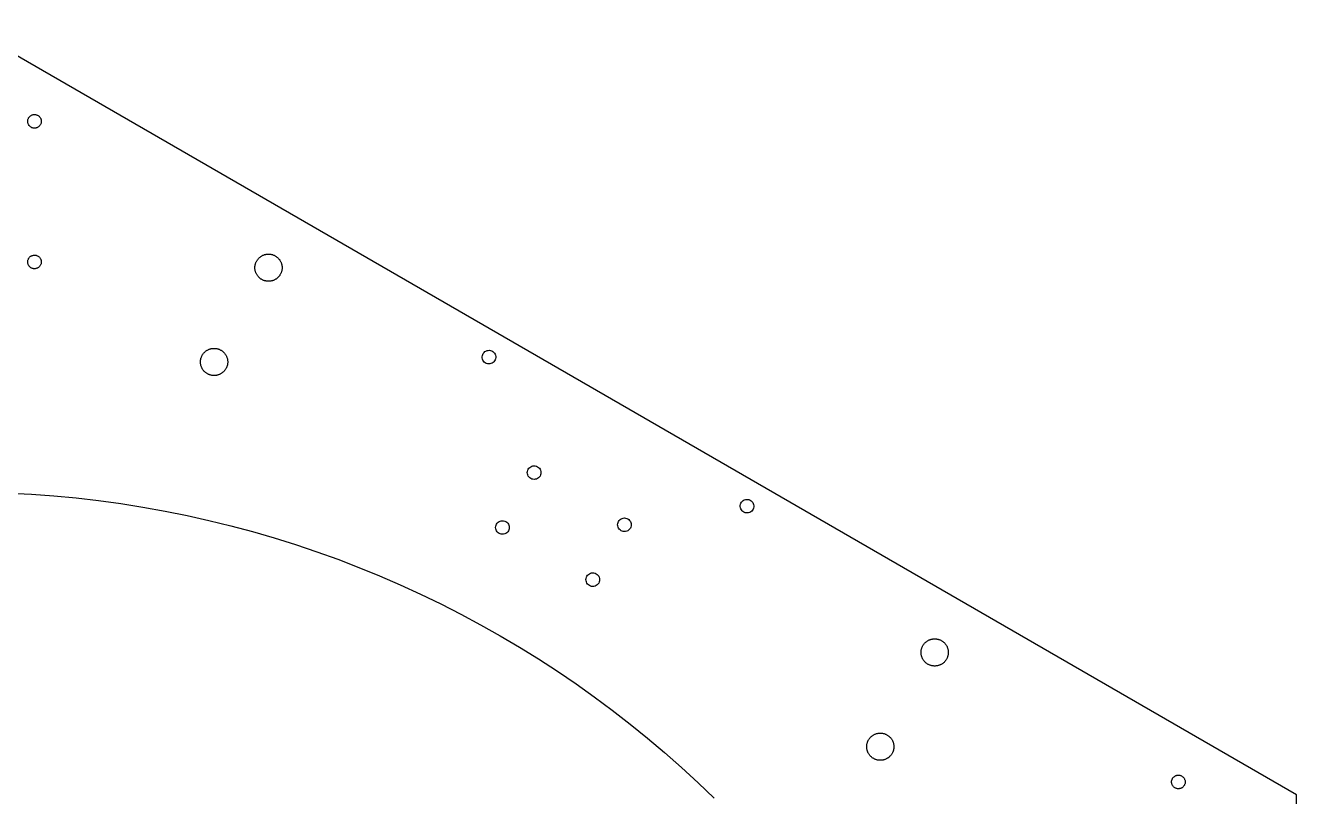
# Model space of a CAD drawing. Header units: metres. Extents: x 0 to 588, y -339 to 339.
# Drawn here: x 307.3 to 587.7, y 169.3 to 339.3 of the extents above; entities that cross this region are included whole.
import ezdxf

# ---------------------------------------------------------------- set-up
doc = ezdxf.new("R2010")
doc.units = ezdxf.units.M

msp = doc.modelspace()

# ---------------------------------------------------------------- linework, layer by layer
for p, q in [((587.671, 169.646), (293.835, 339.292)), ((308.813, 319.551), (308.932, 319.59)), ((308.932, 319.59), (309.054, 319.618)), ((309.054, 319.618), (309.179, 319.637)), ((309.179, 319.637), (309.304, 319.645)), ((309.304, 319.645), (309.43, 319.642)), ((309.43, 319.642), (309.555, 319.629)), ((309.555, 319.629), (309.678, 319.605)), ((309.678, 319.605), (309.799, 319.572)), ((307.836, 318.176), (307.844, 318.302)), ((307.838, 318.051), (307.836, 318.176)), ((307.852, 317.926), (307.838, 318.051)), ((307.844, 318.302), (307.862, 318.426)), ((307.875, 317.802), (307.852, 317.926)), ((307.862, 318.426), (307.891, 318.548)), ((307.909, 317.682), (307.875, 317.802)), ((307.891, 318.548), (307.93, 318.668)), ((307.953, 317.564), (307.909, 317.682)), ((307.93, 318.668), (307.978, 318.784)), ((308.006, 317.45), (307.953, 317.564)), ((307.978, 318.784), (308.036, 318.895)), ((308.069, 317.341), (308.006, 317.45)), ((308.036, 318.895), (308.086, 318.975)), ((308.122, 317.263), (308.069, 317.341)), ((308.086, 318.975), (308.16, 319.077)), ((308.2, 317.165), (308.122, 317.263)), ((308.16, 319.077), (308.242, 319.172)), ((308.286, 317.073), (308.2, 317.165)), ((308.242, 319.172), (308.309, 319.238)), ((308.379, 316.989), (308.286, 317.073)), ((308.309, 319.238), (308.379, 319.301)), ((308.379, 319.301), (308.479, 319.377)), ((308.479, 316.913), (308.379, 316.989)), ((308.479, 319.377), (308.585, 319.444)), ((308.585, 316.846), (308.479, 316.913)), ((308.585, 319.444), (308.697, 319.502)), ((308.668, 316.801), (308.585, 316.846)), ((308.783, 316.75), (308.668, 316.801)), ((308.697, 319.502), (308.813, 319.551)), ((309.799, 319.572), (309.917, 319.528)), ((309.974, 316.788), (309.858, 316.739)), ((309.917, 319.528), (310.03, 319.474)), ((310.085, 316.846), (309.974, 316.788)), ((310.03, 319.474), (310.139, 319.412)), ((310.191, 316.913), (310.085, 316.846)), ((310.139, 319.412), (310.242, 319.34)), ((310.292, 316.989), (310.191, 316.913)), ((310.242, 319.34), (310.339, 319.26)), ((310.385, 317.073), (310.292, 316.989)), ((310.339, 319.26), (310.429, 319.172)), ((310.471, 317.165), (310.385, 317.073)), ((310.429, 319.172), (310.511, 319.077)), ((310.549, 317.263), (310.471, 317.165)), ((310.511, 319.077), (310.585, 318.975)), ((310.618, 317.368), (310.549, 317.263)), ((310.585, 318.975), (310.65, 318.868)), ((310.679, 317.478), (310.618, 317.368)), ((310.65, 318.868), (310.706, 318.755)), ((310.73, 317.593), (310.679, 317.478)), ((310.706, 318.755), (310.752, 318.638)), ((310.771, 317.711), (310.73, 317.593)), ((310.752, 318.638), (310.788, 318.518)), ((310.803, 317.833), (310.771, 317.711)), ((310.788, 318.518), (310.814, 318.395)), ((310.819, 317.926), (310.803, 317.833)), ((310.814, 318.395), (310.83, 318.271)), ((310.832, 318.051), (310.819, 317.926)), ((310.83, 318.271), (310.835, 318.145)), ((310.835, 318.145), (310.832, 318.051)), ((308.902, 316.709), (308.783, 316.75)), ((309.024, 316.678), (308.902, 316.709)), ((309.147, 316.657), (309.024, 316.678)), ((309.273, 316.646), (309.147, 316.657)), ((309.398, 316.646), (309.273, 316.646)), ((309.492, 316.653), (309.398, 316.646)), ((309.617, 316.672), (309.492, 316.653)), ((309.739, 316.7), (309.617, 316.672)), ((309.858, 316.739), (309.739, 316.7)), ((359.958, 288.715), (360.077, 288.754)), ((360.077, 288.754), (360.198, 288.788)), ((360.198, 288.788), (360.321, 288.816)), ((360.321, 288.816), (360.444, 288.84)), ((360.444, 288.84), (360.568, 288.858)), ((360.568, 288.858), (360.693, 288.871)), ((360.693, 288.871), (360.819, 288.879)), ((360.819, 288.879), (360.944, 288.882)), ((360.944, 288.882), (361.07, 288.879)), ((361.07, 288.879), (361.195, 288.871)), ((361.195, 288.871), (361.32, 288.858)), ((361.32, 288.858), (361.445, 288.84)), ((361.445, 288.84), (361.568, 288.816)), ((361.568, 288.816), (361.69, 288.788)), ((361.69, 288.788), (361.811, 288.754)), ((361.811, 288.754), (361.931, 288.715)), ((307.836, 287.176), (307.844, 287.302)), ((307.838, 287.051), (307.836, 287.176)), ((307.852, 286.926), (307.838, 287.051)), ((307.844, 287.302), (307.862, 287.426)), ((307.875, 286.803), (307.852, 286.926)), ((307.862, 287.426), (307.891, 287.548)), ((307.909, 286.682), (307.875, 286.803)), ((307.891, 287.548), (307.93, 287.668)), ((307.953, 286.564), (307.909, 286.682)), ((307.93, 287.668), (307.978, 287.784)), ((308.006, 286.45), (307.953, 286.564)), ((307.978, 287.784), (308.036, 287.895)), ((308.069, 286.341), (308.006, 286.45)), ((308.036, 287.895), (308.086, 287.975)), ((308.122, 286.263), (308.069, 286.341)), ((308.086, 287.975), (308.16, 288.077)), ((308.2, 286.165), (308.122, 286.263)), ((308.16, 288.077), (308.242, 288.172)), ((308.286, 286.073), (308.2, 286.165)), ((308.242, 288.172), (308.309, 288.238)), ((308.379, 285.989), (308.286, 286.073)), ((308.309, 288.238), (308.404, 288.321)), ((308.479, 285.913), (308.379, 285.989)), ((308.404, 288.321), (308.505, 288.394)), ((308.505, 288.394), (308.613, 288.46)), ((308.613, 288.46), (308.725, 288.515)), ((308.725, 288.515), (308.842, 288.562)), ((308.842, 288.562), (308.962, 288.598)), ((308.962, 288.598), (309.085, 288.624)), ((309.085, 288.624), (309.21, 288.64)), ((309.21, 288.64), (309.304, 288.645)), ((309.304, 288.645), (309.43, 288.642)), ((309.43, 288.642), (309.555, 288.629)), ((309.555, 288.629), (309.678, 288.605)), ((309.678, 288.605), (309.799, 288.572)), ((309.799, 288.572), (309.917, 288.528)), ((309.917, 288.528), (310.03, 288.474)), ((310.03, 288.474), (310.139, 288.412)), ((310.139, 288.412), (310.242, 288.34)), ((310.292, 285.989), (310.191, 285.913)), ((310.242, 288.34), (310.339, 288.26)), ((310.385, 286.073), (310.292, 285.989)), ((310.339, 288.26), (310.429, 288.172)), ((310.471, 286.165), (310.385, 286.073)), ((310.429, 288.172), (310.511, 288.077)), ((310.549, 286.263), (310.471, 286.165)), ((310.511, 288.077), (310.585, 287.975)), ((310.618, 286.368), (310.549, 286.263)), ((310.585, 287.975), (310.65, 287.868)), ((310.679, 286.478), (310.618, 286.368)), ((310.65, 287.868), (310.706, 287.755)), ((310.73, 286.593), (310.679, 286.478)), ((310.706, 287.755), (310.752, 287.638)), ((310.771, 286.711), (310.73, 286.593)), ((310.752, 287.638), (310.788, 287.518)), ((310.803, 286.833), (310.771, 286.711)), ((310.788, 287.518), (310.814, 287.395)), ((310.819, 286.926), (310.803, 286.833)), ((310.814, 287.395), (310.83, 287.271)), ((310.832, 287.051), (310.819, 286.926)), ((310.83, 287.271), (310.835, 287.145)), ((310.835, 287.145), (310.832, 287.051)), ((357.945, 285.945), (357.95, 286.07)), ((357.945, 285.819), (357.945, 285.945)), ((357.95, 286.07), (357.961, 286.196)), ((357.961, 286.196), (357.976, 286.32)), ((357.976, 286.32), (357.997, 286.444)), ((357.997, 286.444), (358.024, 286.567)), ((358.024, 286.567), (358.055, 286.689)), ((358.055, 286.689), (358.091, 286.809)), ((358.091, 286.809), (358.132, 286.928)), ((358.132, 286.928), (358.179, 287.044)), ((358.179, 287.044), (358.23, 287.159)), ((358.23, 287.159), (358.286, 287.272)), ((358.286, 287.272), (358.346, 287.382)), ((358.346, 287.382), (358.411, 287.489)), ((358.411, 287.489), (358.481, 287.594)), ((358.481, 287.594), (358.555, 287.696)), ((358.555, 287.696), (358.633, 287.794)), ((358.633, 287.794), (358.715, 287.889)), ((358.715, 287.889), (358.801, 287.981)), ((358.801, 287.981), (358.891, 288.069)), ((358.891, 288.069), (358.984, 288.153)), ((358.984, 288.153), (359.081, 288.233)), ((359.081, 288.233), (359.181, 288.309)), ((359.181, 288.309), (359.284, 288.381)), ((359.284, 288.381), (359.39, 288.448)), ((359.39, 288.448), (359.499, 288.511)), ((359.499, 288.511), (359.61, 288.569)), ((359.61, 288.569), (359.724, 288.623)), ((359.724, 288.623), (359.84, 288.671)), ((359.84, 288.671), (359.958, 288.715)), ((361.931, 288.715), (362.049, 288.671)), ((362.049, 288.671), (362.165, 288.623)), ((362.165, 288.623), (362.278, 288.569)), ((362.278, 288.569), (362.39, 288.511)), ((362.39, 288.511), (362.498, 288.448)), ((362.498, 288.448), (362.604, 288.381)), ((362.604, 288.381), (362.708, 288.309)), ((362.708, 288.309), (362.808, 288.233)), ((362.808, 288.233), (362.905, 288.153)), ((362.905, 288.153), (362.998, 288.069)), ((362.998, 288.069), (363.088, 287.981)), ((363.088, 287.981), (363.174, 287.889)), ((363.174, 287.889), (363.256, 287.794)), ((363.256, 287.794), (363.334, 287.696)), ((363.334, 287.696), (363.408, 287.594)), ((363.408, 287.594), (363.477, 287.489)), ((363.477, 287.489), (363.542, 287.382)), ((363.542, 287.382), (363.603, 287.272)), ((363.603, 287.272), (363.659, 287.159)), ((363.659, 287.159), (363.71, 287.044)), ((363.71, 287.044), (363.756, 286.928)), ((363.756, 286.928), (363.797, 286.809)), ((363.797, 286.809), (363.834, 286.689)), ((363.834, 286.689), (363.865, 286.567)), ((363.865, 286.567), (363.891, 286.444)), ((363.891, 286.444), (363.912, 286.32)), ((363.912, 286.32), (363.928, 286.196)), ((363.928, 286.196), (363.938, 286.07)), ((363.938, 286.07), (363.944, 285.945)), ((363.944, 285.945), (363.944, 285.819)), ((308.558, 285.862), (308.479, 285.913)), ((308.668, 285.801), (308.558, 285.862)), ((308.783, 285.75), (308.668, 285.801)), ((308.902, 285.709), (308.783, 285.75)), ((309.024, 285.678), (308.902, 285.709)), ((309.116, 285.661), (309.024, 285.678)), ((309.241, 285.648), (309.116, 285.661)), ((309.367, 285.645), (309.241, 285.648)), ((309.492, 285.653), (309.367, 285.645)), ((309.617, 285.672), (309.492, 285.653)), ((309.739, 285.7), (309.617, 285.672)), ((309.858, 285.739), (309.739, 285.7)), ((309.974, 285.788), (309.858, 285.739)), ((310.085, 285.846), (309.974, 285.788)), ((310.191, 285.913), (310.085, 285.846)), ((357.95, 285.694), (357.945, 285.819)), ((357.961, 285.568), (357.95, 285.694)), ((357.976, 285.444), (357.961, 285.568)), ((357.997, 285.32), (357.976, 285.444)), ((358.024, 285.197), (357.997, 285.32)), ((358.055, 285.075), (358.024, 285.197)), ((358.091, 284.955), (358.055, 285.075)), ((358.132, 284.836), (358.091, 284.955)), ((358.179, 284.719), (358.132, 284.836)), ((358.23, 284.605), (358.179, 284.719)), ((358.286, 284.492), (358.23, 284.605)), ((358.346, 284.382), (358.286, 284.492)), ((358.411, 284.274), (358.346, 284.382)), ((358.481, 284.17), (358.411, 284.274)), ((358.555, 284.068), (358.481, 284.17)), ((358.633, 283.97), (358.555, 284.068)), ((358.715, 283.875), (358.633, 283.97)), ((358.801, 283.783), (358.715, 283.875)), ((358.891, 283.695), (358.801, 283.783)), ((358.984, 283.611), (358.891, 283.695)), ((359.081, 283.531), (358.984, 283.611)), ((359.181, 283.455), (359.081, 283.531)), ((359.284, 283.383), (359.181, 283.455)), ((359.39, 283.316), (359.284, 283.383)), ((359.499, 283.253), (359.39, 283.316)), ((359.61, 283.195), (359.499, 283.253)), ((359.724, 283.141), (359.61, 283.195)), ((359.84, 283.093), (359.724, 283.141)), ((362.165, 283.141), (362.049, 283.093)), ((362.278, 283.195), (362.165, 283.141)), ((362.39, 283.253), (362.278, 283.195)), ((362.498, 283.316), (362.39, 283.253)), ((362.604, 283.383), (362.498, 283.316)), ((362.708, 283.455), (362.604, 283.383)), ((362.808, 283.531), (362.708, 283.455)), ((362.905, 283.611), (362.808, 283.531)), ((362.998, 283.695), (362.905, 283.611)), ((363.088, 283.783), (362.998, 283.695)), ((363.174, 283.875), (363.088, 283.783)), ((363.256, 283.97), (363.174, 283.875)), ((363.334, 284.068), (363.256, 283.97)), ((363.408, 284.17), (363.334, 284.068)), ((363.477, 284.274), (363.408, 284.17)), ((363.542, 284.382), (363.477, 284.274)), ((363.603, 284.492), (363.542, 284.382)), ((363.659, 284.605), (363.603, 284.492)), ((363.71, 284.719), (363.659, 284.605)), ((363.756, 284.836), (363.71, 284.719)), ((363.797, 284.955), (363.756, 284.836)), ((363.834, 285.075), (363.797, 284.955)), ((363.865, 285.197), (363.834, 285.075)), ((363.891, 285.32), (363.865, 285.197)), ((363.912, 285.444), (363.891, 285.32)), ((363.928, 285.568), (363.912, 285.444)), ((363.938, 285.694), (363.928, 285.568)), ((363.944, 285.819), (363.938, 285.694)), ((359.958, 283.049), (359.84, 283.093)), ((360.077, 283.01), (359.958, 283.049)), ((360.198, 282.976), (360.077, 283.01)), ((360.321, 282.947), (360.198, 282.976)), ((360.444, 282.924), (360.321, 282.947)), ((360.568, 282.906), (360.444, 282.924)), ((360.693, 282.892), (360.568, 282.906)), ((360.819, 282.885), (360.693, 282.892)), ((360.944, 282.882), (360.819, 282.885)), ((361.07, 282.885), (360.944, 282.882)), ((361.195, 282.892), (361.07, 282.885)), ((361.32, 282.906), (361.195, 282.892)), ((361.445, 282.924), (361.32, 282.906)), ((361.568, 282.947), (361.445, 282.924)), ((361.69, 282.976), (361.568, 282.947)), ((361.811, 283.01), (361.69, 282.976)), ((361.931, 283.049), (361.811, 283.01)), ((362.049, 283.093), (361.931, 283.049)), ((346.179, 266.26), (346.23, 266.375)), ((346.23, 266.375), (346.286, 266.487)), ((346.286, 266.487), (346.346, 266.597)), ((346.346, 266.597), (346.411, 266.705)), ((346.411, 266.705), (346.481, 266.809)), ((346.481, 266.809), (346.555, 266.911)), ((346.555, 266.911), (346.633, 267.01)), ((346.633, 267.01), (346.715, 267.105)), ((346.715, 267.105), (346.801, 267.196)), ((346.801, 267.196), (346.891, 267.284)), ((346.891, 267.284), (346.984, 267.368)), ((346.984, 267.368), (347.081, 267.448)), ((347.081, 267.448), (347.181, 267.524)), ((347.181, 267.524), (347.284, 267.596)), ((347.284, 267.596), (347.39, 267.663)), ((347.39, 267.663), (347.499, 267.726)), ((347.499, 267.726), (347.61, 267.784)), ((347.61, 267.784), (347.724, 267.838)), ((347.724, 267.838), (347.84, 267.887)), ((347.84, 267.887), (347.958, 267.93)), ((347.958, 267.93), (348.077, 267.969)), ((348.077, 267.969), (348.198, 268.003)), ((348.198, 268.003), (348.321, 268.032)), ((348.321, 268.032), (348.444, 268.055)), ((348.444, 268.055), (348.568, 268.074)), ((348.568, 268.074), (348.693, 268.087)), ((348.693, 268.087), (348.819, 268.095)), ((348.819, 268.095), (348.944, 268.097)), ((348.944, 268.097), (349.07, 268.095)), ((349.07, 268.095), (349.195, 268.087)), ((349.195, 268.087), (349.32, 268.074)), ((349.32, 268.074), (349.445, 268.055)), ((349.445, 268.055), (349.568, 268.032)), ((349.568, 268.032), (349.69, 268.003)), ((349.69, 268.003), (349.811, 267.969)), ((349.811, 267.969), (349.931, 267.93)), ((349.931, 267.93), (350.049, 267.887)), ((350.049, 267.887), (350.165, 267.838)), ((350.165, 267.838), (350.278, 267.784)), ((350.278, 267.784), (350.39, 267.726)), ((350.39, 267.726), (350.498, 267.663)), ((350.498, 267.663), (350.604, 267.596)), ((350.604, 267.596), (350.708, 267.524)), ((350.708, 267.524), (350.808, 267.448)), ((350.808, 267.448), (350.905, 267.368)), ((350.905, 267.368), (350.998, 267.284)), ((350.998, 267.284), (351.088, 267.196)), ((351.088, 267.196), (351.174, 267.105)), ((351.174, 267.105), (351.256, 267.01)), ((351.256, 267.01), (351.334, 266.911)), ((351.334, 266.911), (351.408, 266.809)), ((351.408, 266.809), (351.477, 266.705)), ((351.477, 266.705), (351.542, 266.597)), ((351.542, 266.597), (351.603, 266.487)), ((351.603, 266.487), (351.659, 266.375)), ((351.659, 266.375), (351.71, 266.26)), ((408.069, 266.255), (408.108, 266.513)), ((408.108, 266.513), (408.191, 266.761)), ((408.191, 266.761), (408.316, 266.991)), ((408.316, 266.991), (408.478, 267.196)), ((408.478, 267.196), (408.674, 267.369)), ((408.674, 267.369), (408.897, 267.506)), ((408.897, 267.506), (409.141, 267.602)), ((409.141, 267.602), (409.397, 267.654)), ((409.397, 267.654), (409.658, 267.661)), ((409.658, 267.661), (409.917, 267.622)), ((409.917, 267.622), (410.165, 267.539)), ((410.165, 267.539), (410.394, 267.414)), ((410.394, 267.414), (410.599, 267.251)), ((410.599, 267.251), (410.772, 267.056)), ((410.772, 267.056), (410.909, 266.833)), ((410.909, 266.833), (411.005, 266.589)), ((411.005, 266.589), (411.057, 266.333)), ((411.057, 266.333), (411.064, 266.072)), ((345.945, 265.16), (345.95, 265.286)), ((345.945, 265.034), (345.945, 265.16)), ((345.95, 264.909), (345.945, 265.034)), ((345.95, 265.286), (345.961, 265.411)), ((345.961, 264.784), (345.95, 264.909)), ((345.961, 265.411), (345.976, 265.536)), ((345.976, 264.659), (345.961, 264.784)), ((345.976, 265.536), (345.997, 265.659)), ((345.997, 264.535), (345.976, 264.659)), ((345.997, 265.659), (346.024, 265.782)), ((346.024, 264.412), (345.997, 264.535)), ((346.024, 265.782), (346.055, 265.904)), ((346.055, 264.291), (346.024, 264.412)), ((346.055, 265.904), (346.091, 266.024)), ((346.091, 264.17), (346.055, 264.291)), ((346.091, 266.024), (346.132, 266.143)), ((346.132, 264.052), (346.091, 264.17)), ((346.132, 266.143), (346.179, 266.26)), ((346.179, 263.935), (346.132, 264.052)), ((346.23, 263.82), (346.179, 263.935)), ((346.286, 263.707), (346.23, 263.82)), ((346.346, 263.597), (346.286, 263.707)), ((346.411, 263.49), (346.346, 263.597)), ((351.542, 263.597), (351.477, 263.49)), ((351.603, 263.707), (351.542, 263.597)), ((351.659, 263.82), (351.603, 263.707)), ((351.71, 263.935), (351.659, 263.82)), ((351.71, 266.26), (351.756, 266.143)), ((351.756, 264.052), (351.71, 263.935)), ((351.756, 266.143), (351.797, 266.024)), ((351.797, 264.17), (351.756, 264.052)), ((351.797, 266.024), (351.834, 265.904)), ((351.834, 264.291), (351.797, 264.17)), ((351.834, 265.904), (351.865, 265.782)), ((351.865, 264.412), (351.834, 264.291)), ((351.865, 265.782), (351.891, 265.659)), ((351.891, 264.535), (351.865, 264.412)), ((351.891, 265.659), (351.912, 265.536)), ((351.912, 264.659), (351.891, 264.535)), ((351.912, 265.536), (351.928, 265.411)), ((351.928, 264.784), (351.912, 264.659)), ((351.928, 265.411), (351.938, 265.286)), ((351.938, 264.909), (351.928, 264.784)), ((351.938, 265.286), (351.944, 265.16)), ((351.944, 265.034), (351.938, 264.909)), ((351.944, 265.16), (351.944, 265.034)), ((408.076, 265.994), (408.069, 266.255)), ((408.128, 265.737), (408.076, 265.994)), ((408.224, 265.494), (408.128, 265.737)), ((408.361, 265.271), (408.224, 265.494)), ((408.534, 265.075), (408.361, 265.271)), ((408.739, 264.913), (408.534, 265.075)), ((408.968, 264.788), (408.739, 264.913)), ((409.216, 264.705), (408.968, 264.788)), ((409.475, 264.666), (409.216, 264.705)), ((409.736, 264.673), (409.475, 264.666)), ((409.993, 264.725), (409.736, 264.673)), ((410.236, 264.821), (409.993, 264.725)), ((410.459, 264.958), (410.236, 264.821)), ((410.655, 265.131), (410.459, 264.958)), ((410.817, 265.335), (410.655, 265.131)), ((410.942, 265.565), (410.817, 265.335)), ((411.025, 265.813), (410.942, 265.565)), ((411.064, 266.072), (411.025, 265.813)), ((346.481, 263.385), (346.411, 263.49)), ((346.555, 263.284), (346.481, 263.385)), ((346.633, 263.185), (346.555, 263.284)), ((346.715, 263.09), (346.633, 263.185)), ((346.801, 262.998), (346.715, 263.09)), ((346.891, 262.91), (346.801, 262.998)), ((346.984, 262.826), (346.891, 262.91)), ((347.081, 262.746), (346.984, 262.826)), ((347.181, 262.67), (347.081, 262.746)), ((347.284, 262.599), (347.181, 262.67)), ((347.39, 262.531), (347.284, 262.599)), ((347.499, 262.468), (347.39, 262.531)), ((347.61, 262.41), (347.499, 262.468)), ((347.724, 262.357), (347.61, 262.41)), ((347.84, 262.308), (347.724, 262.357)), ((347.958, 262.264), (347.84, 262.308)), ((348.077, 262.225), (347.958, 262.264)), ((348.198, 262.192), (348.077, 262.225)), ((348.321, 262.163), (348.198, 262.192)), ((348.444, 262.139), (348.321, 262.163)), ((348.568, 262.121), (348.444, 262.139)), ((348.693, 262.108), (348.568, 262.121)), ((348.819, 262.1), (348.693, 262.108)), ((348.944, 262.097), (348.819, 262.1)), ((349.07, 262.1), (348.944, 262.097)), ((349.195, 262.108), (349.07, 262.1)), ((349.32, 262.121), (349.195, 262.108)), ((349.445, 262.139), (349.32, 262.121)), ((349.568, 262.163), (349.445, 262.139)), ((349.69, 262.192), (349.568, 262.163)), ((349.811, 262.225), (349.69, 262.192)), ((349.931, 262.264), (349.811, 262.225)), ((350.049, 262.308), (349.931, 262.264)), ((350.165, 262.357), (350.049, 262.308)), ((350.278, 262.41), (350.165, 262.357)), ((350.39, 262.468), (350.278, 262.41)), ((350.498, 262.531), (350.39, 262.468)), ((350.604, 262.599), (350.498, 262.531)), ((350.708, 262.67), (350.604, 262.599)), ((350.808, 262.746), (350.708, 262.67)), ((350.905, 262.826), (350.808, 262.746)), ((350.998, 262.91), (350.905, 262.826)), ((351.088, 262.998), (350.998, 262.91)), ((351.174, 263.09), (351.088, 262.998)), ((351.256, 263.185), (351.174, 263.09)), ((351.334, 263.284), (351.256, 263.185)), ((351.408, 263.385), (351.334, 263.284)), ((351.477, 263.49), (351.408, 263.385)), ((418.047, 240.959), (418.114, 241.212)), ((418.114, 241.212), (418.225, 241.449)), ((418.225, 241.449), (418.375, 241.663)), ((418.375, 241.663), (418.56, 241.848)), ((418.56, 241.848), (418.774, 241.998)), ((418.774, 241.998), (419.011, 242.108)), ((419.011, 242.108), (419.263, 242.176)), ((419.263, 242.176), (419.524, 242.199)), ((419.524, 242.199), (419.784, 242.176)), ((419.784, 242.176), (420.037, 242.108)), ((420.037, 242.108), (420.274, 241.998)), ((420.274, 241.998), (420.488, 241.848)), ((420.488, 241.848), (420.673, 241.663)), ((420.673, 241.663), (420.823, 241.449)), ((420.823, 241.449), (420.933, 241.212)), ((420.933, 241.212), (421.001, 240.959)), ((418.024, 240.699), (418.047, 240.959)), ((418.047, 240.438), (418.024, 240.699)), ((418.114, 240.186), (418.047, 240.438)), ((418.225, 239.949), (418.114, 240.186)), ((418.375, 239.735), (418.225, 239.949)), ((418.56, 239.55), (418.375, 239.735)), ((418.774, 239.4), (418.56, 239.55)), ((419.011, 239.289), (418.774, 239.4)), ((419.263, 239.222), (419.011, 239.289)), ((419.524, 239.199), (419.263, 239.222)), ((419.784, 239.222), (419.524, 239.199)), ((420.037, 239.289), (419.784, 239.222)), ((420.274, 239.4), (420.037, 239.289)), ((420.488, 239.55), (420.274, 239.4)), ((420.673, 239.735), (420.488, 239.55)), ((420.823, 239.949), (420.673, 239.735)), ((420.933, 240.186), (420.823, 239.949)), ((421.001, 240.438), (420.933, 240.186)), ((421.001, 240.959), (421.024, 240.699)), ((421.024, 240.699), (421.001, 240.438)), ((303.735, 236.203), (308.68, 235.944)), ((308.68, 235.944), (313.618, 235.581)), ((313.618, 235.581), (318.547, 235.115)), ((318.547, 235.115), (323.466, 234.546)), ((323.466, 234.546), (328.371, 233.874)), ((328.371, 233.874), (333.261, 233.1)), ((333.261, 233.1), (338.134, 232.223)), ((464.977, 233.216), (464.984, 233.478)), ((465.016, 232.958), (464.977, 233.216)), ((464.984, 233.478), (465.036, 233.734)), ((465.099, 232.71), (465.016, 232.958)), ((465.036, 233.734), (465.132, 233.977)), ((465.223, 232.48), (465.099, 232.71)), ((465.132, 233.977), (465.268, 234.2)), ((465.268, 234.2), (465.442, 234.396)), ((465.442, 234.396), (465.646, 234.559)), ((465.646, 234.559), (465.876, 234.683)), ((465.876, 234.683), (466.124, 234.766)), ((466.124, 234.766), (466.383, 234.805)), ((466.383, 234.805), (466.644, 234.798)), ((466.644, 234.798), (466.9, 234.746)), ((466.9, 234.746), (467.143, 234.65)), ((467.143, 234.65), (467.366, 234.514)), ((467.366, 234.514), (467.562, 234.34)), ((467.562, 234.34), (467.725, 234.136)), ((467.725, 234.136), (467.85, 233.906)), ((467.912, 232.882), (467.816, 232.638)), ((467.85, 233.906), (467.933, 233.658)), ((467.964, 233.138), (467.912, 232.882)), ((467.933, 233.658), (467.971, 233.399)), ((467.971, 233.399), (467.964, 233.138)), ((338.134, 232.223), (342.988, 231.244)), ((342.988, 231.244), (347.82, 230.164)), ((347.82, 230.164), (352.628, 228.983)), ((411.575, 229.749), (411.789, 229.899)), ((411.789, 229.899), (412.026, 230.01)), ((412.026, 230.01), (412.278, 230.078)), ((412.278, 230.078), (412.539, 230.1)), ((412.539, 230.1), (412.799, 230.078)), ((412.799, 230.078), (413.052, 230.01)), ((413.052, 230.01), (413.289, 229.899)), ((413.289, 229.899), (413.503, 229.749)), ((438.033, 229.712), (438.143, 229.949)), ((438.143, 229.949), (438.293, 230.163)), ((438.293, 230.163), (438.478, 230.348)), ((438.478, 230.348), (438.692, 230.498)), ((438.692, 230.498), (438.929, 230.608)), ((438.929, 230.608), (439.182, 230.676)), ((439.182, 230.676), (439.442, 230.699)), ((439.442, 230.699), (439.703, 230.676)), ((439.703, 230.676), (439.955, 230.608)), ((439.955, 230.608), (440.192, 230.498)), ((440.192, 230.498), (440.407, 230.348)), ((440.407, 230.348), (440.592, 230.163)), ((440.592, 230.163), (440.741, 229.949)), ((440.741, 229.949), (440.852, 229.712)), ((465.386, 232.275), (465.223, 232.48)), ((465.582, 232.102), (465.386, 232.275)), ((465.805, 231.965), (465.582, 232.102)), ((466.048, 231.87), (465.805, 231.965)), ((466.304, 231.817), (466.048, 231.87)), ((466.566, 231.811), (466.304, 231.817)), ((466.824, 231.849), (466.566, 231.811)), ((467.072, 231.932), (466.824, 231.849)), ((467.302, 232.057), (467.072, 231.932)), ((467.507, 232.22), (467.302, 232.057)), ((467.68, 232.416), (467.507, 232.22)), ((467.816, 232.638), (467.68, 232.416)), ((352.628, 228.983), (357.411, 227.702)), ((357.411, 227.702), (362.166, 226.32)), ((411.039, 228.6), (411.062, 228.861)), ((411.062, 228.34), (411.039, 228.6)), ((411.062, 228.861), (411.129, 229.113)), ((411.129, 228.087), (411.062, 228.34)), ((411.129, 229.113), (411.24, 229.35)), ((411.24, 227.85), (411.129, 228.087)), ((411.24, 229.35), (411.39, 229.565)), ((411.39, 227.636), (411.24, 227.85)), ((411.39, 229.565), (411.575, 229.749)), ((411.575, 227.451), (411.39, 227.636)), ((411.789, 227.301), (411.575, 227.451)), ((412.026, 227.191), (411.789, 227.301)), ((412.278, 227.123), (412.026, 227.191)), ((412.539, 227.1), (412.278, 227.123)), ((412.799, 227.123), (412.539, 227.1)), ((413.052, 227.191), (412.799, 227.123)), ((413.289, 227.301), (413.052, 227.191)), ((413.503, 227.451), (413.289, 227.301)), ((413.503, 229.749), (413.688, 229.565)), ((413.688, 227.636), (413.503, 227.451)), ((413.688, 229.565), (413.838, 229.35)), ((413.838, 227.85), (413.688, 227.636)), ((413.838, 229.35), (413.948, 229.113)), ((413.948, 228.087), (413.838, 227.85)), ((413.948, 229.113), (414.016, 228.861)), ((414.016, 228.34), (413.948, 228.087)), ((414.016, 228.861), (414.039, 228.6)), ((414.039, 228.6), (414.016, 228.34)), ((437.942, 229.199), (437.965, 229.459)), ((437.965, 228.938), (437.942, 229.199)), ((437.965, 229.459), (438.033, 229.712)), ((438.033, 228.686), (437.965, 228.938)), ((438.143, 228.449), (438.033, 228.686)), ((438.293, 228.235), (438.143, 228.449)), ((438.478, 228.05), (438.293, 228.235)), ((438.692, 227.9), (438.478, 228.05)), ((438.929, 227.789), (438.692, 227.9)), ((439.182, 227.722), (438.929, 227.789)), ((439.442, 227.699), (439.182, 227.722)), ((439.703, 227.722), (439.442, 227.699)), ((439.955, 227.789), (439.703, 227.722)), ((440.192, 227.9), (439.955, 227.789)), ((440.407, 228.05), (440.192, 227.9)), ((440.592, 228.235), (440.407, 228.05)), ((440.741, 228.449), (440.592, 228.235)), ((440.852, 228.686), (440.741, 228.449)), ((440.852, 229.712), (440.92, 229.459)), ((440.92, 228.938), (440.852, 228.686)), ((440.92, 229.459), (440.942, 229.199)), ((440.942, 229.199), (440.92, 228.938)), ((362.166, 226.32), (366.89, 224.84)), ((366.89, 224.84), (371.583, 223.26)), ((371.583, 223.26), (376.242, 221.583)), ((376.242, 221.583), (380.864, 219.809)), ((380.864, 219.809), (385.448, 217.938)), ((385.448, 217.938), (389.992, 215.972)), ((389.992, 215.972), (394.494, 213.911)), ((430.957, 217.1), (430.98, 217.361)), ((430.98, 216.84), (430.957, 217.1)), ((430.98, 217.361), (431.048, 217.613)), ((431.048, 216.587), (430.98, 216.84)), ((431.048, 217.613), (431.158, 217.85)), ((431.158, 216.35), (431.048, 216.587)), ((431.158, 217.85), (431.308, 218.065)), ((431.308, 216.136), (431.158, 216.35)), ((431.308, 218.065), (431.493, 218.249)), ((431.493, 215.951), (431.308, 216.136)), ((431.493, 218.249), (431.707, 218.399)), ((431.707, 215.801), (431.493, 215.951)), ((431.707, 218.399), (431.944, 218.51)), ((431.944, 218.51), (432.197, 218.578)), ((432.197, 218.578), (432.457, 218.6)), ((432.457, 218.6), (432.718, 218.578)), ((432.718, 218.578), (432.97, 218.51)), ((432.97, 218.51), (433.207, 218.399)), ((433.207, 218.399), (433.422, 218.249)), ((433.422, 215.951), (433.207, 215.801)), ((433.422, 218.249), (433.607, 218.065)), ((433.607, 216.136), (433.422, 215.951)), ((433.607, 218.065), (433.757, 217.85)), ((433.757, 216.35), (433.607, 216.136)), ((433.757, 217.85), (433.867, 217.613)), ((433.867, 216.587), (433.757, 216.35)), ((433.867, 217.613), (433.935, 217.361)), ((433.935, 216.84), (433.867, 216.587)), ((433.935, 217.361), (433.957, 217.1)), ((433.957, 217.1), (433.935, 216.84)), ((394.494, 213.911), (398.952, 211.756)), ((431.944, 215.691), (431.707, 215.801)), ((432.197, 215.623), (431.944, 215.691)), ((432.457, 215.6), (432.197, 215.623)), ((432.718, 215.623), (432.457, 215.6)), ((432.97, 215.691), (432.718, 215.623)), ((433.207, 215.801), (432.97, 215.691)), ((398.952, 211.756), (403.363, 209.508)), ((403.363, 209.508), (407.727, 207.168)), ((407.727, 207.168), (412.041, 204.737)), ((412.041, 204.737), (416.302, 202.217)), ((416.302, 202.217), (420.51, 199.608)), ((504.941, 201.744), (504.973, 201.866)), ((504.973, 201.866), (505.009, 201.986)), ((505.009, 201.986), (505.05, 202.105)), ((505.05, 202.105), (505.096, 202.221)), ((505.096, 202.221), (505.148, 202.336)), ((505.148, 202.336), (505.203, 202.449)), ((505.203, 202.449), (505.264, 202.559)), ((505.264, 202.559), (505.329, 202.666)), ((505.329, 202.666), (505.399, 202.771)), ((505.399, 202.771), (505.472, 202.873)), ((505.472, 202.873), (505.55, 202.971)), ((505.55, 202.971), (505.633, 203.066)), ((505.633, 203.066), (505.719, 203.158)), ((505.719, 203.158), (505.808, 203.246)), ((505.808, 203.246), (505.902, 203.33)), ((505.902, 203.33), (505.999, 203.41)), ((505.999, 203.41), (506.099, 203.486)), ((506.099, 203.486), (506.202, 203.558)), ((506.202, 203.558), (506.308, 203.625)), ((506.308, 203.625), (506.417, 203.688)), ((506.417, 203.688), (506.528, 203.746)), ((506.528, 203.746), (506.642, 203.8)), ((506.642, 203.8), (506.758, 203.848)), ((506.758, 203.848), (506.875, 203.892)), ((506.875, 203.892), (506.995, 203.931)), ((506.995, 203.931), (507.116, 203.965)), ((507.116, 203.965), (507.238, 203.993)), ((507.238, 203.993), (507.362, 204.017)), ((507.362, 204.017), (507.486, 204.035)), ((507.486, 204.035), (507.611, 204.048)), ((507.611, 204.048), (507.736, 204.056)), ((507.736, 204.056), (507.862, 204.059)), ((507.862, 204.059), (507.988, 204.056)), ((507.988, 204.056), (508.113, 204.048)), ((508.113, 204.048), (508.238, 204.035)), ((508.238, 204.035), (508.362, 204.017)), ((508.362, 204.017), (508.486, 203.993)), ((508.486, 203.993), (508.608, 203.965)), ((508.608, 203.965), (508.729, 203.931)), ((508.729, 203.931), (508.849, 203.892)), ((508.849, 203.892), (508.966, 203.848)), ((508.966, 203.848), (509.082, 203.8)), ((509.082, 203.8), (509.196, 203.746)), ((509.196, 203.746), (509.307, 203.688)), ((509.307, 203.688), (509.416, 203.625)), ((509.416, 203.625), (509.522, 203.558)), ((509.522, 203.558), (509.625, 203.486)), ((509.625, 203.486), (509.725, 203.41)), ((509.725, 203.41), (509.822, 203.33)), ((509.822, 203.33), (509.916, 203.246)), ((509.916, 203.246), (510.005, 203.158)), ((510.005, 203.158), (510.091, 203.066)), ((510.091, 203.066), (510.174, 202.971)), ((510.174, 202.971), (510.252, 202.873)), ((510.252, 202.873), (510.325, 202.771)), ((510.325, 202.771), (510.395, 202.666)), ((510.395, 202.666), (510.46, 202.559)), ((510.46, 202.559), (510.521, 202.449)), ((510.521, 202.449), (510.577, 202.336)), ((510.577, 202.336), (510.628, 202.221)), ((510.628, 202.221), (510.674, 202.105)), ((510.674, 202.105), (510.715, 201.986)), ((510.715, 201.986), (510.752, 201.866)), ((510.752, 201.866), (510.783, 201.744)), ((420.51, 199.608), (424.663, 196.911)), ((504.863, 201.122), (504.868, 201.247)), ((504.863, 200.996), (504.863, 201.122)), ((504.868, 200.871), (504.863, 200.996)), ((504.868, 201.247), (504.878, 201.373)), ((504.878, 200.745), (504.868, 200.871)), ((504.878, 201.373), (504.894, 201.497)), ((504.894, 200.621), (504.878, 200.745)), ((504.894, 201.497), (504.915, 201.621)), ((504.915, 200.497), (504.894, 200.621)), ((504.915, 201.621), (504.941, 201.744)), ((504.941, 200.374), (504.915, 200.497)), ((504.973, 200.252), (504.941, 200.374)), ((505.009, 200.132), (504.973, 200.252)), ((505.05, 200.013), (505.009, 200.132)), ((505.096, 199.896), (505.05, 200.013)), ((505.148, 199.782), (505.096, 199.896)), ((505.203, 199.669), (505.148, 199.782)), ((505.264, 199.559), (505.203, 199.669)), ((505.329, 199.451), (505.264, 199.559)), ((505.399, 199.347), (505.329, 199.451)), ((505.472, 199.245), (505.399, 199.347)), ((505.55, 199.147), (505.472, 199.245)), ((505.633, 199.052), (505.55, 199.147)), ((505.719, 198.96), (505.633, 199.052)), ((510.091, 199.052), (510.005, 198.96)), ((510.174, 199.147), (510.091, 199.052)), ((510.252, 199.245), (510.174, 199.147)), ((510.325, 199.347), (510.252, 199.245)), ((510.395, 199.451), (510.325, 199.347)), ((510.46, 199.559), (510.395, 199.451)), ((510.521, 199.669), (510.46, 199.559)), ((510.577, 199.782), (510.521, 199.669)), ((510.628, 199.896), (510.577, 199.782)), ((510.674, 200.013), (510.628, 199.896)), ((510.715, 200.132), (510.674, 200.013)), ((510.752, 200.252), (510.715, 200.132)), ((510.783, 200.374), (510.752, 200.252)), ((510.783, 201.744), (510.809, 201.621)), ((510.809, 200.497), (510.783, 200.374)), ((510.809, 201.621), (510.83, 201.497)), ((510.83, 200.621), (510.809, 200.497)), ((510.83, 201.497), (510.846, 201.373)), ((510.846, 200.745), (510.83, 200.621)), ((510.846, 201.373), (510.856, 201.247)), ((510.856, 200.871), (510.846, 200.745)), ((510.856, 201.247), (510.861, 201.122)), ((510.861, 200.996), (510.856, 200.871)), ((510.861, 201.122), (510.861, 200.996)), ((424.663, 196.911), (428.758, 194.128)), ((505.808, 198.872), (505.719, 198.96)), ((505.902, 198.788), (505.808, 198.872)), ((505.999, 198.708), (505.902, 198.788)), ((506.099, 198.632), (505.999, 198.708)), ((506.202, 198.56), (506.099, 198.632)), ((506.308, 198.493), (506.202, 198.56)), ((506.417, 198.43), (506.308, 198.493)), ((506.528, 198.372), (506.417, 198.43)), ((506.642, 198.318), (506.528, 198.372)), ((506.758, 198.27), (506.642, 198.318)), ((506.875, 198.226), (506.758, 198.27)), ((506.995, 198.187), (506.875, 198.226)), ((507.116, 198.153), (506.995, 198.187)), ((507.238, 198.124), (507.116, 198.153)), ((507.362, 198.101), (507.238, 198.124)), ((507.486, 198.083), (507.362, 198.101)), ((507.611, 198.069), (507.486, 198.083)), ((507.736, 198.062), (507.611, 198.069)), ((507.862, 198.059), (507.736, 198.062)), ((507.988, 198.062), (507.862, 198.059)), ((508.113, 198.069), (507.988, 198.062)), ((508.238, 198.083), (508.113, 198.069)), ((508.362, 198.101), (508.238, 198.083)), ((508.486, 198.124), (508.362, 198.101)), ((508.608, 198.153), (508.486, 198.124)), ((508.729, 198.187), (508.608, 198.153)), ((508.849, 198.226), (508.729, 198.187)), ((508.966, 198.27), (508.849, 198.226)), ((509.082, 198.318), (508.966, 198.27)), ((509.196, 198.372), (509.082, 198.318)), ((509.307, 198.43), (509.196, 198.372)), ((509.416, 198.493), (509.307, 198.43)), ((509.522, 198.56), (509.416, 198.493)), ((509.625, 198.632), (509.522, 198.56)), ((509.725, 198.708), (509.625, 198.632)), ((509.822, 198.788), (509.725, 198.708)), ((509.916, 198.872), (509.822, 198.788)), ((510.005, 198.96), (509.916, 198.872)), ((428.758, 194.128), (432.794, 191.26)), ((432.794, 191.26), (436.769, 188.308)), ((436.769, 188.308), (440.681, 185.273)), ((440.681, 185.273), (444.529, 182.157)), ((493.55, 182.187), (493.633, 182.282)), ((493.633, 182.282), (493.719, 182.373)), ((493.719, 182.373), (493.808, 182.461)), ((493.808, 182.461), (493.902, 182.545)), ((493.902, 182.545), (493.999, 182.625)), ((493.999, 182.625), (494.099, 182.701)), ((494.099, 182.701), (494.202, 182.773)), ((494.202, 182.773), (494.308, 182.84)), ((494.308, 182.84), (494.417, 182.903)), ((494.417, 182.903), (494.528, 182.961)), ((494.528, 182.961), (494.642, 183.015)), ((494.642, 183.015), (494.758, 183.064)), ((494.758, 183.064), (494.875, 183.107)), ((494.875, 183.107), (494.995, 183.146)), ((494.995, 183.146), (495.116, 183.18)), ((495.116, 183.18), (495.238, 183.209)), ((495.238, 183.209), (495.362, 183.232)), ((495.362, 183.232), (495.486, 183.251)), ((495.486, 183.251), (495.611, 183.264)), ((495.611, 183.264), (495.736, 183.272)), ((495.736, 183.272), (495.862, 183.274)), ((495.862, 183.274), (495.988, 183.272)), ((495.988, 183.272), (496.113, 183.264)), ((496.113, 183.264), (496.238, 183.251)), ((496.238, 183.251), (496.362, 183.232)), ((496.362, 183.232), (496.486, 183.209)), ((496.486, 183.209), (496.608, 183.18)), ((496.608, 183.18), (496.729, 183.146)), ((496.729, 183.146), (496.849, 183.107)), ((496.849, 183.107), (496.966, 183.064)), ((496.966, 183.064), (497.082, 183.015)), ((497.082, 183.015), (497.196, 182.961)), ((497.196, 182.961), (497.307, 182.903)), ((497.307, 182.903), (497.416, 182.84)), ((497.416, 182.84), (497.522, 182.773)), ((497.522, 182.773), (497.625, 182.701)), ((497.625, 182.701), (497.725, 182.625)), ((497.725, 182.625), (497.822, 182.545)), ((497.822, 182.545), (497.916, 182.461)), ((497.916, 182.461), (498.005, 182.373)), ((498.005, 182.373), (498.091, 182.282)), ((498.091, 182.282), (498.174, 182.187)), ((444.529, 182.157), (448.311, 178.962)), ((492.863, 180.337), (492.868, 180.463)), ((492.863, 180.212), (492.863, 180.337)), ((492.868, 180.086), (492.863, 180.212)), ((492.868, 180.463), (492.878, 180.588)), ((492.878, 179.961), (492.868, 180.086)), ((492.878, 180.588), (492.894, 180.713)), ((492.894, 179.836), (492.878, 179.961)), ((492.894, 180.713), (492.915, 180.836)), ((492.915, 179.712), (492.894, 179.836)), ((492.915, 180.836), (492.941, 180.959)), ((492.941, 179.589), (492.915, 179.712)), ((492.941, 180.959), (492.973, 181.081)), ((492.973, 179.468), (492.941, 179.589)), ((492.973, 181.081), (493.009, 181.201)), ((493.009, 179.347), (492.973, 179.468)), ((493.009, 181.201), (493.05, 181.32)), ((493.05, 181.32), (493.096, 181.437)), ((493.096, 181.437), (493.148, 181.552)), ((493.148, 181.552), (493.203, 181.664)), ((493.203, 181.664), (493.264, 181.774)), ((493.264, 181.774), (493.329, 181.882)), ((493.329, 181.882), (493.399, 181.986)), ((493.399, 181.986), (493.472, 182.088)), ((493.472, 182.088), (493.55, 182.187)), ((498.174, 182.187), (498.252, 182.088)), ((498.252, 182.088), (498.325, 181.986)), ((498.325, 181.986), (498.395, 181.882)), ((498.395, 181.882), (498.46, 181.774)), ((498.46, 181.774), (498.521, 181.664)), ((498.521, 181.664), (498.577, 181.552)), ((498.577, 181.552), (498.628, 181.437)), ((498.628, 181.437), (498.674, 181.32)), ((498.674, 181.32), (498.715, 181.201)), ((498.715, 181.201), (498.752, 181.081)), ((498.752, 179.468), (498.715, 179.347)), ((498.752, 181.081), (498.783, 180.959)), ((498.783, 179.589), (498.752, 179.468)), ((498.783, 180.959), (498.809, 180.836)), ((498.809, 179.712), (498.783, 179.589)), ((498.809, 180.836), (498.83, 180.713)), ((498.83, 179.836), (498.809, 179.712)), ((498.83, 180.713), (498.846, 180.588)), ((498.846, 179.961), (498.83, 179.836)), ((498.846, 180.588), (498.856, 180.463)), ((498.856, 180.086), (498.846, 179.961)), ((498.856, 180.463), (498.861, 180.337)), ((498.861, 180.212), (498.856, 180.086)), ((498.861, 180.337), (498.861, 180.212)), ((448.311, 178.962), (452.025, 175.687)), ((493.05, 179.229), (493.009, 179.347)), ((493.096, 179.112), (493.05, 179.229)), ((493.148, 178.997), (493.096, 179.112)), ((493.203, 178.884), (493.148, 178.997)), ((493.264, 178.774), (493.203, 178.884)), ((493.329, 178.667), (493.264, 178.774)), ((493.399, 178.562), (493.329, 178.667)), ((493.472, 178.461), (493.399, 178.562)), ((493.55, 178.362), (493.472, 178.461)), ((493.633, 178.267), (493.55, 178.362)), ((493.719, 178.175), (493.633, 178.267)), ((493.808, 178.087), (493.719, 178.175)), ((493.902, 178.003), (493.808, 178.087)), ((493.999, 177.923), (493.902, 178.003)), ((494.099, 177.847), (493.999, 177.923)), ((494.202, 177.776), (494.099, 177.847)), ((494.308, 177.708), (494.202, 177.776)), ((494.417, 177.645), (494.308, 177.708)), ((494.528, 177.587), (494.417, 177.645)), ((494.642, 177.534), (494.528, 177.587)), ((494.758, 177.485), (494.642, 177.534)), ((494.875, 177.441), (494.758, 177.485)), ((494.995, 177.402), (494.875, 177.441)), ((495.116, 177.369), (494.995, 177.402)), ((495.238, 177.34), (495.116, 177.369)), ((495.362, 177.316), (495.238, 177.34)), ((495.486, 177.298), (495.362, 177.316)), ((495.611, 177.285), (495.486, 177.298)), ((495.736, 177.277), (495.611, 177.285)), ((495.862, 177.274), (495.736, 177.277)), ((495.988, 177.277), (495.862, 177.274)), ((496.113, 177.285), (495.988, 177.277)), ((496.238, 177.298), (496.113, 177.285)), ((496.362, 177.316), (496.238, 177.298)), ((496.486, 177.34), (496.362, 177.316)), ((496.608, 177.369), (496.486, 177.34)), ((496.729, 177.402), (496.608, 177.369)), ((496.849, 177.441), (496.729, 177.402)), ((496.966, 177.485), (496.849, 177.441)), ((497.082, 177.534), (496.966, 177.485)), ((497.196, 177.587), (497.082, 177.534)), ((497.307, 177.645), (497.196, 177.587)), ((497.416, 177.708), (497.307, 177.645)), ((497.522, 177.776), (497.416, 177.708)), ((497.625, 177.847), (497.522, 177.776)), ((497.725, 177.923), (497.625, 177.847)), ((497.822, 178.003), (497.725, 177.923)), ((497.916, 178.087), (497.822, 178.003)), ((498.005, 178.175), (497.916, 178.087)), ((498.091, 178.267), (498.005, 178.175)), ((498.174, 178.362), (498.091, 178.267)), ((498.252, 178.461), (498.174, 178.362)), ((498.325, 178.562), (498.252, 178.461)), ((498.395, 178.667), (498.325, 178.562)), ((498.46, 178.774), (498.395, 178.667)), ((498.521, 178.884), (498.46, 178.774)), ((498.577, 178.997), (498.521, 178.884)), ((498.628, 179.112), (498.577, 178.997)), ((498.674, 179.229), (498.628, 179.112)), ((498.715, 179.347), (498.674, 179.229)), ((452.025, 175.687), (455.67, 172.336)), ((560.857, 173.795), (560.968, 173.853)), ((560.968, 173.853), (561.055, 173.891)), ((561.055, 173.891), (561.174, 173.932)), ((561.174, 173.932), (561.295, 173.963)), ((561.295, 173.963), (561.419, 173.984)), ((561.419, 173.984), (561.544, 173.995)), ((561.544, 173.995), (561.67, 173.995)), ((561.67, 173.995), (561.795, 173.984)), ((561.795, 173.984), (561.919, 173.963)), ((561.919, 173.963), (562.041, 173.932)), ((562.041, 173.932), (562.159, 173.891)), ((562.159, 173.891), (562.274, 173.839)), ((562.274, 173.839), (562.384, 173.779)), ((455.67, 172.336), (459.243, 168.909)), ((560.107, 172.464), (560.11, 172.59)), ((560.115, 172.339), (560.107, 172.464)), ((560.11, 172.59), (560.123, 172.715)), ((560.134, 172.215), (560.115, 172.339)), ((560.123, 172.715), (560.147, 172.838)), ((560.162, 172.093), (560.134, 172.215)), ((560.147, 172.838), (560.181, 172.959)), ((560.201, 171.973), (560.162, 172.093)), ((560.181, 172.959), (560.224, 173.077)), ((560.25, 171.857), (560.201, 171.973)), ((560.224, 173.077), (560.278, 173.191)), ((560.308, 171.746), (560.25, 171.857)), ((560.278, 173.191), (560.341, 173.3)), ((560.375, 171.64), (560.308, 171.746)), ((560.341, 173.3), (560.412, 173.403)), ((560.451, 171.54), (560.375, 171.64)), ((560.412, 173.403), (560.472, 173.476)), ((560.535, 171.446), (560.451, 171.54)), ((560.472, 173.476), (560.558, 173.568)), ((560.627, 171.36), (560.535, 171.446)), ((560.558, 173.568), (560.651, 173.652)), ((560.725, 171.282), (560.627, 171.36)), ((560.651, 173.652), (560.751, 173.728)), ((560.83, 171.213), (560.725, 171.282)), ((560.751, 173.728), (560.857, 173.795)), ((560.94, 171.152), (560.83, 171.213)), ((561.055, 171.101), (560.94, 171.152)), ((561.174, 171.06), (561.055, 171.101)), ((561.295, 171.029), (561.174, 171.06)), ((561.419, 171.008), (561.295, 171.029)), ((561.544, 170.997), (561.419, 171.008)), ((561.888, 171.022), (561.764, 171.004)), ((562.01, 171.051), (561.888, 171.022)), ((562.13, 171.09), (562.01, 171.051)), ((562.217, 171.126), (562.13, 171.09)), ((562.33, 171.181), (562.217, 171.126)), ((562.411, 171.229), (562.33, 171.181)), ((562.384, 173.779), (562.463, 173.728)), ((562.514, 171.301), (562.411, 171.229)), ((562.463, 173.728), (562.563, 173.652)), ((562.587, 171.36), (562.514, 171.301)), ((562.563, 173.652), (562.634, 173.589)), ((562.679, 171.446), (562.587, 171.36)), ((562.634, 173.589), (562.722, 173.5)), ((562.763, 171.54), (562.679, 171.446)), ((562.722, 173.5), (562.802, 173.403)), ((562.839, 171.64), (562.763, 171.54)), ((562.802, 173.403), (562.874, 173.3)), ((562.89, 171.719), (562.839, 171.64)), ((562.874, 173.3), (562.936, 173.191)), ((562.936, 171.801), (562.89, 171.719)), ((562.936, 173.191), (562.99, 173.077)), ((562.99, 171.915), (562.936, 171.801)), ((562.99, 173.077), (563.034, 172.959)), ((563.034, 172.032), (562.99, 171.915)), ((563.034, 172.959), (563.068, 172.838)), ((563.068, 172.153), (563.034, 172.032)), ((563.068, 172.838), (563.086, 172.746)), ((563.091, 172.277), (563.068, 172.153)), ((563.086, 172.746), (563.102, 172.621)), ((563.104, 172.402), (563.091, 172.277)), ((563.102, 172.621), (563.107, 172.527)), ((563.107, 172.527), (563.104, 172.402)), ((561.67, 170.997), (561.544, 170.997)), ((561.764, 171.004), (561.67, 170.997)), ((587.671, -169.646), (587.671, 169.646))]:
    msp.add_line(p, q)

doc.saveas('drawing.dxf')
